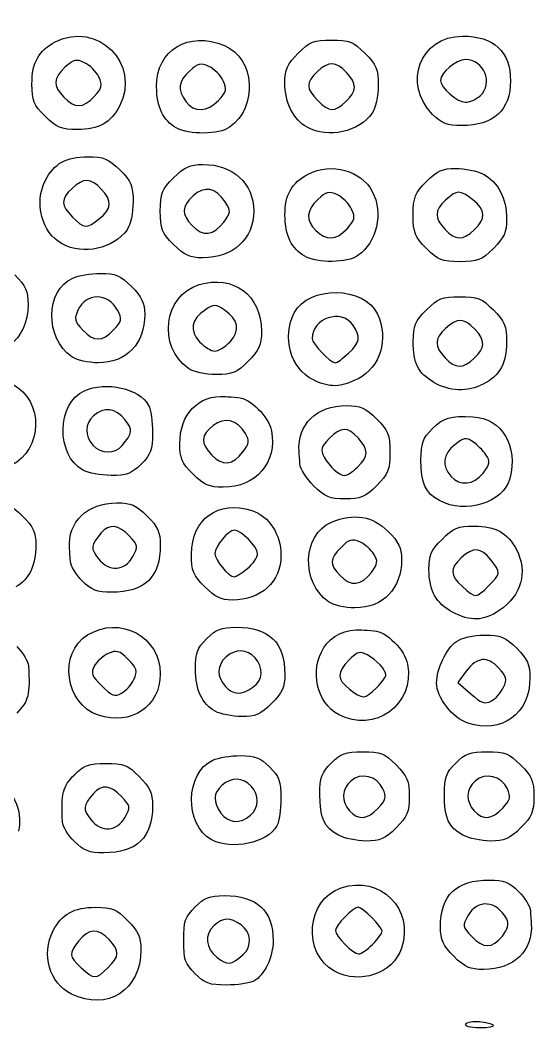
# Model space of a CAD drawing. Extents: x -1 to 2559, y 1 to 1442.
# Drawn here: x 820.1 to 996.1, y 2.7 to 348.1 of the extents above; entities that cross this region are included whole.
import ezdxf

# ---------------------------------------------------------------- set-up
doc = ezdxf.new("R2010")
doc.units = 0
doc.layers.get('0').update_dxf_attribs({"linetype": 'CONTINUOUS'})
doc.layers.add('IMAGE', color=7, linetype='CONTINUOUS')

# ---------------------------------------------------------------- blocks, each defined once
blk = doc.blocks.new('wave')
at = {"layer": 'IMAGE', "color": 7}
for points in [[(-57.45, -1287.96), (-57.45, -1287.96)], [(74.79, -1287.74), (74.79, -1287.74)], [(-14.78, -1289.3), (-14.78, -1289.3)], [(28.81, -1289.72), (28.81, -1289.72)], [(-74.24, -1294.75), (-74.24, -1294.75)], [(58.53, -1294.12), (58.53, -1294.12)], [(-29.29, -1298.76), (-29.29, -1298.76)], [(15.58, -1298.53), (15.58, -1298.53)], [(-55.62, -1329.85), (-55.62, -1329.85)], [(-13.03, -1331.03), (-13.03, -1331.03)], [(29.22, -1333.3), (29.22, -1333.3)], [(72.81, -1333.72), (72.81, -1333.72)], [(-68.42, -1338.53), (-68.42, -1338.53)], [(-30.24, -1338.75), (-30.24, -1338.75)], [(56.43, -1340.08), (56.43, -1340.08)], [(14.71, -1342.76), (14.71, -1342.76)], [(-10.88, -1372.06), (-10.88, -1372.06)], [(-65.15, -1377.2), (-65.15, -1377.2)], [(29.7, -1376.01), (29.7, -1376.01)], [(72.81, -1377.72), (72.81, -1377.72)], [(-25.15, -1381.2), (-25.15, -1381.2)], [(17.49, -1385.05), (17.49, -1385.05)], [(58.98, -1386.02), (58.98, -1386.02)], [(-47.85, -1407.62), (-47.85, -1407.62)], [(-6.45, -1409.8), (-6.45, -1409.8)], [(-61.29, -1416.09), (-61.29, -1416.09)], [(32.81, -1415.05), (32.81, -1415.05)], [(-23.57, -1417.42), (-23.57, -1417.42)], [(75.82, -1417.07), (75.82, -1417.07)], [(17.76, -1421.42), (17.76, -1421.42)], [(60.93, -1426.54), (60.93, -1426.54)], [(-44.18, -1445.69), (-44.18, -1445.69)], [(-4.95, -1449.85), (-4.95, -1449.85)], [(-61.54, -1454.05), (-61.54, -1454.05)], [(37.55, -1451.13), (37.55, -1451.13)], [(-19.57, -1456.08), (-19.57, -1456.08)], [(77.71, -1455.77), (77.71, -1455.77)], [(22.85, -1461.2), (22.85, -1461.2)], [(65.39, -1464.77), (65.39, -1464.77)], [(-43.8, -1487.81), (-43.8, -1487.81)], [(-3.07, -1490.54), (-3.07, -1490.54)], [(39.29, -1490.68), (39.29, -1490.68)], [(82.85, -1490.52), (82.85, -1490.52)], [(-15.96, -1498.76), (-15.96, -1498.76)], [(-55.98, -1500.13), (-55.98, -1500.13)], [(26.25, -1499.86), (26.25, -1499.86)], [(70.61, -1502.8), (70.61, -1502.8)], [(39.88, -1531.96), (39.88, -1531.96)], [(82.55, -1531.96), (82.55, -1531.96)], [(-46.85, -1535.02), (-46.85, -1535.02)], [(-3.88, -1534.41), (-3.88, -1534.41)], [(-64.21, -1543.39), (-64.21, -1543.39)], [(-17.29, -1542.76), (-17.29, -1542.76)], [(26.26, -1541.2), (26.26, -1541.2)], [(68.93, -1541.2), (68.93, -1541.2)], [(37.96, -1578.68), (37.96, -1578.68)], [(65.76, -1582.75), (65.76, -1582.75)], [(-22.87, -1588.72), (-22.87, -1588.72)], [(24.91, -1587.86), (24.91, -1587.86)], [(-65.17, -1595.72), (-65.17, -1595.72)]]:
    blk.add_lwpolyline(points, close=True, dxfattribs=at)
for points in [[(-50.77, -1367.96), (-50.77, -1367.95)], [(70.03, -1485.05), (67.23, -1488.83), (71.61, -1492.74)], [(82.44, -1575.81), (82.44, -1575.81)], [(-6.44, -1582.21), (-6.44, -1582.21)], [(-52.71, -1586.68), (-52.71, -1586.68)], [(69.88, -1605.99), (69.88, -1605.99)]]:
    blk.add_lwpolyline(points, dxfattribs=at)
for points in [[(-70.76, -1269.27), (-56.31, -1261.8), (-41.29, -1276.82), (-48.76, -1291.27)], [(-36.06, -1284.58), (-36.15, -1272.06), (-25.11, -1265.37), (-12.82, -1270.51)], [(58.53, -1294.12), (48.06, -1283.65), (54.28, -1267.28), (68.73, -1267.28)], [(68.73, -1267.28), (79.54, -1267.28), (85.23, -1272.57), (85.23, -1282.62)], [(-78.77, -1283.71), (-78.77, -1276.37), (-76.47, -1272.23), (-70.76, -1269.27)], [(-12.82, -1270.51), (-2.26, -1274.92), (-1.21, -1291.63), (-11.06, -1298.53)], [(12.43, -1273.15), (16.42, -1269.16), (17.79, -1268.62), (23.9, -1268.62)], [(23.9, -1268.62), (30, -1268.62), (31.37, -1269.16), (35.36, -1273.15)], [(7.9, -1283.22), (7.9, -1278.7), (8.73, -1276.85), (12.43, -1273.15)], [(35.36, -1273.15), (39.28, -1277.07), (39.9, -1278.57), (39.9, -1284.19)], [(-67.45, -1277.96), (-71.53, -1281.79), (-71.63, -1284.2), (-67.87, -1288.2)], [(-60.76, -1276.38), (-63.66, -1275.05), (-64.59, -1275.27), (-67.45, -1277.96)], [(-55.86, -1281.28), (-56.71, -1279.42), (-58.91, -1277.22), (-60.76, -1276.38)], [(-18.1, -1277.71), (-21, -1276.39), (-21.92, -1276.61), (-24.78, -1279.29)], [(-13.2, -1282.61), (-14.04, -1280.76), (-16.25, -1278.55), (-18.1, -1277.71)], [(29, -1279.7), (25.38, -1275.85), (22.93, -1275.81), (18.98, -1279.51)], [(69.74, -1275.28), (66.7, -1275.28), (61.23, -1279.89), (61.23, -1282.45)], [(74.79, -1287.74), (79.51, -1283.47), (76.19, -1275.28), (69.74, -1275.28)], [(-57.45, -1287.96), (-54.76, -1285.1), (-54.54, -1284.18), (-55.86, -1281.28)], [(-24.78, -1279.29), (-28.62, -1282.9), (-28.94, -1285.5), (-26.03, -1289.65)], [(18.98, -1279.51), (15.06, -1283.2), (15.09, -1285.27), (19.17, -1289.34)], [(28.81, -1289.72), (32.66, -1286.1), (32.7, -1283.65), (29, -1279.7)], [(-74.24, -1294.75), (-78.15, -1290.83), (-78.77, -1289.33), (-78.77, -1283.71)], [(-29.29, -1298.76), (-33.77, -1296.27), (-36, -1291.6), (-36.06, -1284.58)], [(-14.78, -1289.3), (-12.09, -1286.43), (-11.88, -1285.51), (-13.2, -1282.61)], [(15.58, -1298.53), (10.82, -1295.95), (7.9, -1290.12), (7.9, -1283.22)], [(39.9, -1284.19), (39.9, -1287.92), (39.01, -1291.95), (37.82, -1293.66)], [(61.23, -1282.45), (61.23, -1284.86), (66.98, -1289.95), (69.69, -1289.95)], [(85.23, -1282.62), (85.23, -1292.73), (79.55, -1297.95), (68.53, -1297.95)], [(-67.87, -1288.2), (-64.15, -1292.16), (-61.33, -1292.1), (-57.45, -1287.96)], [(69.69, -1289.95), (71.16, -1289.95), (73.45, -1288.96), (74.79, -1287.74)], [(-48.76, -1291.27), (-51.72, -1296.99), (-55.86, -1299.28), (-63.2, -1299.28)], [(-26.03, -1289.65), (-23.29, -1293.56), (-18.65, -1293.41), (-14.78, -1289.3)], [(19.17, -1289.34), (23.19, -1293.37), (24.86, -1293.43), (28.81, -1289.72)], [(-63.2, -1299.28), (-68.82, -1299.28), (-70.32, -1298.67), (-74.24, -1294.75)], [(37.82, -1293.66), (33.24, -1300.2), (22.85, -1302.47), (15.58, -1298.53)], [(68.53, -1297.95), (63.51, -1297.95), (61.64, -1297.23), (58.53, -1294.12)], [(-11.06, -1298.53), (-14.67, -1301.06), (-24.9, -1301.19), (-29.29, -1298.76)], [(-74.11, -1316.63), (-71.15, -1310.91), (-67.02, -1308.62), (-59.67, -1308.62)], [(-59.67, -1308.62), (-54.06, -1308.62), (-52.55, -1309.23), (-48.64, -1313.15)], [(-30.24, -1315.82), (-26.54, -1312.12), (-24.69, -1311.28), (-20.17, -1311.28)], [(-20.17, -1311.28), (-9.82, -1311.28), (-2.77, -1317.77), (-2.77, -1327.28)], [(15.91, -1314.61), (23.84, -1310.51), (34.11, -1313.29), (37.87, -1320.57)], [(56.43, -1317.15), (60.13, -1313.45), (61.98, -1312.62), (66.5, -1312.62)], [(66.5, -1312.62), (69.54, -1312.62), (73.79, -1313.53), (75.94, -1314.64)], [(-55, -1319.7), (-58.62, -1315.85), (-61.07, -1315.81), (-65.02, -1319.51)], [(-48.64, -1313.15), (-44.72, -1317.07), (-44.1, -1318.57), (-44.1, -1324.19)], [(-34.77, -1327.28), (-34.77, -1321.18), (-34.23, -1319.81), (-30.24, -1315.82)], [(7.94, -1328.58), (7.89, -1321.72), (10.29, -1317.52), (15.91, -1314.61)], [(75.94, -1314.64), (80.92, -1317.21), (83.9, -1322.96), (83.9, -1330.02)], [(-68.42, -1338.53), (-75.47, -1334.7), (-78.14, -1324.42), (-74.11, -1316.63)], [(-65.02, -1319.51), (-68.94, -1323.2), (-68.91, -1325.27), (-64.83, -1329.34)], [(-55.62, -1329.85), (-51.34, -1326.49), (-51.18, -1323.77), (-55, -1319.7)], [(-12.53, -1324.13), (-15.77, -1319.19), (-19.71, -1318.45), (-23.55, -1322.06)], [(51.9, -1328.62), (51.9, -1322.51), (52.44, -1321.14), (56.43, -1317.15)], [(-23.55, -1322.06), (-27.54, -1325.81), (-27.61, -1328.22), (-23.82, -1332.25)], [(25.9, -1321.71), (23, -1320.39), (22.08, -1320.61), (19.22, -1323.29)], [(30.8, -1326.61), (29.96, -1324.76), (27.75, -1322.55), (25.9, -1321.71)], [(37.87, -1320.57), (41.72, -1328.01), (39.49, -1337.95), (32.94, -1342.53)], [(72.38, -1323.38), (67.97, -1319.91), (66.81, -1319.92), (62.98, -1323.51)], [(-44.1, -1324.19), (-44.1, -1327.92), (-44.99, -1331.95), (-46.18, -1333.66)], [(-13.03, -1331.03), (-10.53, -1327.66), (-10.5, -1327.23), (-12.53, -1324.13)], [(19.22, -1323.29), (15.2, -1327.07), (15, -1330.38), (18.56, -1333.95)], [(29.22, -1333.3), (31.91, -1330.43), (32.12, -1329.51), (30.8, -1326.61)], [(62.98, -1323.51), (59.14, -1327.13), (59.09, -1329.59), (62.8, -1333.53)], [(72.81, -1333.72), (76.84, -1329.93), (76.71, -1326.78), (72.38, -1323.38)], [(-64.83, -1329.34), (-60.85, -1333.32), (-60.08, -1333.36), (-55.62, -1329.85)], [(-30.24, -1338.75), (-34.23, -1334.76), (-34.77, -1333.39), (-34.77, -1327.28)], [(-2.77, -1327.28), (-2.77, -1336.8), (-9.82, -1343.28), (-20.17, -1343.28)], [(14.71, -1342.76), (10.23, -1340.27), (8, -1335.6), (7.94, -1328.58)], [(56.43, -1340.08), (52.44, -1336.09), (51.9, -1334.72), (51.9, -1328.62)], [(83.9, -1330.02), (83.9, -1334.53), (83.06, -1336.38), (79.36, -1340.08)], [(-23.82, -1332.25), (-20.17, -1336.14), (-16.53, -1335.72), (-13.03, -1331.03)], [(18.56, -1333.95), (22.13, -1337.51), (25.45, -1337.31), (29.22, -1333.3)], [(62.8, -1333.53), (66.41, -1337.38), (68.87, -1337.42), (72.81, -1333.72)], [(-46.18, -1333.66), (-50.76, -1340.2), (-61.15, -1342.47), (-68.42, -1338.53)], [(-20.17, -1343.28), (-24.69, -1343.28), (-26.54, -1342.45), (-30.24, -1338.75)], [(67.9, -1344.62), (61.79, -1344.62), (60.42, -1344.08), (56.43, -1340.08)], [(79.36, -1340.08), (75.37, -1344.08), (74, -1344.62), (67.9, -1344.62)], [(32.94, -1342.53), (29.33, -1345.06), (19.1, -1345.19), (14.71, -1342.76)], [(-84.64, -1349.15), (-80.94, -1352.85), (-80.1, -1354.7), (-80.1, -1359.22)], [(-65.15, -1377.2), (-74.37, -1370.74), (-74.16, -1354.47), (-64.81, -1350.21)], [(-64.81, -1350.21), (-62.88, -1349.33), (-58.58, -1348.62), (-55.24, -1348.62)], [(-55.24, -1348.62), (-50.11, -1348.62), (-48.46, -1349.32), (-44.64, -1353.15)], [(-21.5, -1352.48), (-9.74, -1348.95), (-0.12, -1356.12), (-0.11, -1368.42)], [(-44.64, -1353.15), (-41.14, -1356.65), (-40.1, -1358.79), (-40.1, -1362.55)], [(-25.15, -1381.2), (-35.85, -1373.7), (-33.62, -1356.11), (-21.5, -1352.48)], [(11.13, -1362.14), (16.03, -1352.67), (35.26, -1352.96), (39.64, -1362.58)], [(-49.45, -1361.25), (-52.71, -1355.16), (-60.22, -1355.16), (-63, -1361.26)], [(56.43, -1361.15), (60.42, -1357.16), (61.79, -1356.62), (67.9, -1356.62)], [(67.9, -1356.62), (74, -1356.62), (75.37, -1357.16), (79.36, -1361.15)], [(-80.1, -1359.22), (-80.1, -1371.74), (-89.58, -1378.7), (-101.31, -1374.8)], [(-19.34, -1361.09), (-24.2, -1364.28), (-24.92, -1368.24), (-21.33, -1372.06)], [(-12.87, -1361.09), (-15.82, -1359.16), (-16.38, -1359.16), (-19.34, -1361.09)], [(-10.88, -1372.06), (-7.29, -1368.24), (-8.01, -1364.28), (-12.87, -1361.09)], [(31.15, -1366.25), (27.22, -1360.63), (17.23, -1364.02), (17.23, -1370.98)], [(51.9, -1371.9), (51.9, -1366.61), (52.57, -1365.01), (56.43, -1361.15)], [(79.36, -1361.15), (83.28, -1365.07), (83.9, -1366.57), (83.9, -1372.19)], [(-63, -1361.26), (-64.33, -1364.18), (-64.12, -1365.1), (-61.42, -1367.97)], [(-40.1, -1362.55), (-40.1, -1372.78), (-46.32, -1379.28), (-56.1, -1379.28)], [(-50.77, -1367.95), (-47.95, -1364.95), (-47.82, -1364.3), (-49.45, -1361.25)], [(17.49, -1385.05), (9.85, -1381.28), (6.84, -1370.44), (11.13, -1362.14)], [(39.64, -1362.58), (43.55, -1371.17), (40.66, -1380.82), (33.02, -1384.72)], [(73, -1367.7), (69.38, -1363.85), (66.93, -1363.81), (62.98, -1367.51)], [(-61.42, -1367.97), (-57.48, -1372.16), (-54.72, -1372.16), (-50.77, -1367.96)], [(29.7, -1376.01), (33.77, -1372.25), (34.05, -1370.37), (31.15, -1366.25)], [(62.98, -1367.51), (59.14, -1371.13), (59.09, -1373.59), (62.8, -1377.53)], [(72.81, -1377.72), (76.66, -1374.1), (76.7, -1371.65), (73, -1367.7)], [(-0.11, -1368.42), (-0.11, -1373.24), (-0.87, -1374.98), (-4.64, -1378.75)], [(17.23, -1370.98), (17.23, -1372.77), (23.5, -1379.28), (25.23, -1379.28)], [(-21.33, -1372.06), (-19.67, -1373.83), (-17.31, -1375.28), (-16.1, -1375.28)], [(-16.1, -1375.28), (-14.89, -1375.28), (-12.54, -1373.83), (-10.88, -1372.06)], [(58.98, -1386.02), (53.47, -1382.65), (51.9, -1379.52), (51.9, -1371.9)], [(83.9, -1372.19), (83.9, -1379.53), (81.6, -1383.67), (75.88, -1386.62)], [(-56.1, -1379.28), (-59.45, -1379.28), (-63.51, -1378.35), (-65.15, -1377.2)], [(25.23, -1379.28), (25.75, -1379.28), (27.76, -1377.81), (29.7, -1376.01)], [(62.8, -1377.53), (66.41, -1381.38), (68.87, -1381.42), (72.81, -1377.72)], [(-15.67, -1383.28), (-19.41, -1383.28), (-23.44, -1382.4), (-25.15, -1381.2)], [(-4.64, -1378.75), (-8.55, -1382.67), (-10.06, -1383.28), (-15.67, -1383.28)], [(33.02, -1384.72), (26.93, -1387.83), (23.28, -1387.91), (17.49, -1385.05)], [(-85.39, -1386.64), (-74.63, -1392.2), (-74.95, -1409.23), (-85.91, -1414.44)], [(-60.81, -1388.88), (-53.36, -1385.48), (-41.91, -1388.08), (-38.81, -1393.88)], [(75.88, -1386.62), (70.61, -1389.35), (64.06, -1389.11), (58.98, -1386.02)], [(-61.29, -1416.09), (-70.59, -1410.93), (-70.27, -1393.19), (-60.81, -1388.88)], [(-28.1, -1407.08), (-28.09, -1396.87), (-21.64, -1390.18), (-12.44, -1390.83)], [(-12.44, -1390.83), (-11.52, -1390.9), (-9.62, -1391.02), (-8.21, -1391.12)], [(-8.21, -1391.12), (-3.95, -1391.39), (2.4, -1397.72), (3.32, -1402.61)], [(-46.89, -1398.77), (-50.03, -1394.78), (-54.13, -1394.29), (-57.67, -1397.49)], [(-38.81, -1393.88), (-38.05, -1395.29), (-37.44, -1399.53), (-37.44, -1403.3)], [(12.78, -1409.62), (12.13, -1400.41), (18.82, -1393.96), (29.03, -1393.95)], [(29.03, -1393.95), (33.85, -1393.95), (35.59, -1394.71), (39.36, -1398.48)], [(-57.67, -1397.49), (-60.7, -1400.23), (-60.79, -1404.31), (-57.9, -1407.51)], [(-47.85, -1407.62), (-44.23, -1403.4), (-44.11, -1402.3), (-46.89, -1398.77)], [(-5.57, -1403.56), (-8.57, -1398.76), (-12.77, -1397.71), (-16.68, -1400.78)], [(39.36, -1398.48), (43.36, -1402.48), (43.9, -1403.84), (43.9, -1409.95)], [(58.46, -1401.85), (62.26, -1398.04), (64.6, -1397.36), (72.35, -1397.78)], [(72.35, -1397.78), (82.36, -1398.32), (87.98, -1407.77), (84.97, -1419)], [(-16.68, -1400.78), (-20.88, -1404.09), (-21.01, -1406.82), (-17.15, -1410.92)], [(3.32, -1402.61), (5.34, -1413.4), (-1.96, -1421.93), (-13.24, -1421.94)], [(33, -1405.04), (29.3, -1401.1), (27.24, -1401.15), (23.12, -1405.27)], [(54.56, -1412.6), (54.56, -1406.8), (55.16, -1405.14), (58.46, -1401.85)], [(-37.44, -1403.3), (-37.44, -1409.1), (-38.04, -1410.75), (-41.33, -1414.05)], [(-6.45, -1409.8), (-4.24, -1406.83), (-4.11, -1405.9), (-5.57, -1403.56)], [(23.12, -1405.27), (20.24, -1408.15), (20.01, -1409), (21.4, -1411.61)], [(32.81, -1415.05), (36.66, -1411.44), (36.7, -1408.98), (33, -1405.04)], [(72.34, -1406.36), (70, -1404.8), (69.18, -1404.94), (66.11, -1407.36)], [(-57.9, -1407.51), (-55.11, -1410.59), (-50.45, -1410.64), (-47.85, -1407.62)], [(-23.57, -1417.42), (-27.34, -1413.65), (-28.1, -1411.9), (-28.1, -1407.08)], [(66.11, -1407.36), (62.06, -1410.54), (61.56, -1414.63), (64.77, -1418.18)], [(76.82, -1410.84), (75.84, -1409.36), (73.82, -1407.34), (72.34, -1406.36)], [(-17.15, -1410.92), (-13.53, -1414.78), (-9.86, -1414.39), (-6.45, -1409.8)], [(13.06, -1414.08), (12.97, -1412.54), (12.84, -1410.53), (12.78, -1409.62)], [(21.4, -1411.61), (23.13, -1414.86), (26.48, -1417.84), (28.48, -1417.91)], [(43.9, -1409.95), (43.9, -1416.06), (43.36, -1417.42), (39.36, -1421.42)], [(60.93, -1426.54), (56.01, -1423.87), (54.56, -1420.71), (54.56, -1412.6)], [(75.82, -1417.07), (78.24, -1414), (78.38, -1413.18), (76.82, -1410.84)], [(-51.67, -1417.9), (-55.21, -1417.88), (-59.54, -1417.06), (-61.29, -1416.09)], [(-41.33, -1414.05), (-44.59, -1417.3), (-46.3, -1417.94), (-51.67, -1417.9)], [(17.76, -1421.42), (15.27, -1418.92), (13.15, -1415.62), (13.06, -1414.08)], [(28.48, -1417.91), (29.16, -1417.93), (31.11, -1416.64), (32.81, -1415.05)], [(-13.24, -1421.94), (-18.06, -1421.94), (-19.8, -1421.18), (-23.57, -1417.42)], [(84.97, -1419), (82.75, -1427.28), (69.79, -1431.34), (60.93, -1426.54)], [(64.77, -1418.18), (67.93, -1421.66), (72.58, -1421.2), (75.82, -1417.07)], [(28.56, -1425.95), (23.21, -1425.95), (21.63, -1425.29), (17.76, -1421.42)], [(39.36, -1421.42), (35.49, -1425.29), (33.91, -1425.95), (28.56, -1425.95)], [(-24.1, -1444.85), (-24.1, -1432.86), (-14.83, -1426.19), (-3.42, -1429.95)], [(-92.04, -1427.28), (-87.52, -1427.28), (-85.67, -1428.12), (-81.97, -1431.82)], [(-65.89, -1442.95), (-66.54, -1433.74), (-59.85, -1427.3), (-49.64, -1427.29)], [(-49.64, -1427.29), (-44.82, -1427.29), (-43.07, -1428.05), (-39.3, -1431.82)], [(-3.42, -1429.95), (2.6, -1431.94), (6.55, -1438.03), (6.56, -1445.32)], [(-81.97, -1431.82), (-78.31, -1435.48), (-77.44, -1437.39), (-77.44, -1441.75)], [(-39.3, -1431.82), (-35.64, -1435.48), (-34.77, -1437.39), (-34.77, -1441.75)], [(23.87, -1433.96), (31.71, -1430.71), (37.95, -1431.73), (43.36, -1437.15)], [(-45.37, -1438.69), (-49.11, -1434.71), (-52.23, -1434.36), (-55.03, -1437.62)], [(-9.37, -1436.62), (-11.38, -1436.62), (-16.1, -1442.22), (-16.1, -1444.62)], [(-1.44, -1444.62), (-1.44, -1442.38), (-7.15, -1436.62), (-9.37, -1436.62)], [(22.85, -1461.2), (13.3, -1454.51), (13.91, -1438.09), (23.87, -1433.96)], [(43.36, -1437.15), (46.86, -1440.65), (47.9, -1442.79), (47.9, -1446.55)], [(61.76, -1439.82), (65.68, -1435.9), (67.18, -1435.28), (72.8, -1435.28)], [(72.8, -1435.28), (80.14, -1435.28), (84.28, -1437.58), (87.24, -1443.3)], [(-55.03, -1437.62), (-58.65, -1441.84), (-58.76, -1442.93), (-55.93, -1446.53)], [(-44.18, -1445.69), (-42.3, -1442.32), (-42.37, -1441.88), (-45.37, -1438.69)], [(33.57, -1440.71), (30.94, -1439.51), (29.92, -1439.8), (27.17, -1442.56)], [(57.28, -1450.15), (57.24, -1445.3), (57.97, -1443.61), (61.76, -1439.82)], [(-77.44, -1441.75), (-77.44, -1448.85), (-79.77, -1453.71), (-84.3, -1456.05)], [(-65.6, -1447.39), (-65.7, -1445.86), (-65.82, -1443.87), (-65.89, -1442.95)], [(-34.77, -1441.75), (-34.77, -1452.76), (-40.12, -1457.95), (-51.47, -1457.95)], [(27.17, -1442.56), (23.14, -1446.59), (23.08, -1448.24), (26.85, -1452.25)], [(38.43, -1444.89), (37.48, -1443.38), (35.3, -1441.5), (33.57, -1440.71)], [(78.47, -1446.8), (75.11, -1442.52), (72.38, -1442.36), (68.32, -1446.18)], [(87.24, -1443.3), (91.26, -1451.08), (89.02, -1459.07), (81.35, -1464.24)], [(-61.54, -1454.05), (-63.68, -1451.91), (-65.51, -1448.91), (-65.6, -1447.39)], [(-55.93, -1446.53), (-52.31, -1451.13), (-47.01, -1450.75), (-44.18, -1445.69)], [(-19.57, -1456.08), (-23.52, -1452.13), (-24.1, -1450.69), (-24.1, -1444.85)], [(-16.1, -1444.62), (-16.1, -1447.01), (-11.38, -1452.62), (-9.37, -1452.62)], [(6.56, -1445.32), (6.57, -1454.39), (-0.24, -1460.62), (-10.17, -1460.62)], [(-4.95, -1449.85), (-3.02, -1448.33), (-1.44, -1445.98), (-1.44, -1444.62)], [(47.9, -1446.55), (47.9, -1456.78), (41.68, -1463.28), (31.9, -1463.28)], [(37.55, -1451.13), (39.76, -1448.16), (39.89, -1447.24), (38.43, -1444.89)], [(68.32, -1446.18), (64.33, -1449.92), (64.42, -1452), (68.76, -1456.01)], [(77.71, -1455.77), (81.95, -1451.54), (81.97, -1451.25), (78.47, -1446.8)], [(-9.37, -1452.62), (-8.87, -1452.62), (-6.88, -1451.37), (-4.95, -1449.85)], [(65.39, -1464.77), (59.68, -1461.73), (57.34, -1457.5), (57.28, -1450.15)], [(-51.47, -1457.95), (-56.51, -1457.95), (-58.35, -1457.24), (-61.54, -1454.05)], [(26.85, -1452.25), (30.47, -1456.11), (34.14, -1455.73), (37.55, -1451.13)], [(-10.17, -1460.62), (-13.93, -1460.62), (-16.07, -1459.58), (-19.57, -1456.08)], [(68.76, -1456.01), (73.15, -1460.08), (73.41, -1460.07), (77.71, -1455.77)], [(31.9, -1463.28), (28.55, -1463.28), (24.49, -1462.35), (22.85, -1461.2)], [(81.35, -1464.24), (75.97, -1467.87), (71.48, -1468.02), (65.39, -1464.77)], [(-59.72, -1472.57), (-48.56, -1465.77), (-34.77, -1473.16), (-34.77, -1485.95)], [(-18.87, -1473.85), (-15.69, -1470.66), (-13.85, -1469.95), (-8.81, -1469.95)], [(-8.81, -1469.95), (2.54, -1469.95), (7.9, -1475.14), (7.9, -1486.15)], [(21.24, -1476.92), (23.7, -1472.87), (28.86, -1470.45), (34.23, -1470.83)], [(34.23, -1470.83), (35.15, -1470.9), (37.05, -1471.02), (38.46, -1471.12)], [(38.46, -1471.12), (42.72, -1471.39), (49.07, -1477.72), (49.98, -1482.61)], [(-55.98, -1500.13), (-67.42, -1496.32), (-69.81, -1478.72), (-59.72, -1472.57)], [(-22.72, -1484.18), (-22.76, -1478.81), (-22.12, -1477.1), (-18.87, -1473.85)], [(59.9, -1489.04), (59.9, -1484.22), (63.24, -1477.22), (66.72, -1474.79)], [(66.72, -1474.79), (68.56, -1473.5), (72.47, -1472.62), (76.33, -1472.62)], [(76.33, -1472.62), (81.94, -1472.62), (83.45, -1473.23), (87.36, -1477.15)], [(-84, -1476.51), (-81.86, -1478.66), (-80.03, -1481.66), (-79.94, -1483.18)], [(-45.8, -1480.98), (-48.86, -1477.92), (-49.75, -1477.66), (-52.63, -1478.97)], [(-2.31, -1480.39), (-5.05, -1477.36), (-9.13, -1477.26), (-12.33, -1480.16)], [(26.25, -1499.86), (18.76, -1495.8), (16.38, -1484.88), (21.24, -1476.92)], [(36.22, -1479.45), (33.61, -1478.06), (32.77, -1478.29), (29.89, -1481.17)], [(87.36, -1477.15), (91.06, -1480.85), (91.9, -1482.7), (91.9, -1487.22)], [(-52.63, -1478.97), (-54.45, -1479.8), (-56.61, -1481.73), (-57.42, -1483.25)], [(-43.8, -1487.81), (-42.48, -1484.92), (-42.74, -1484.04), (-45.8, -1480.98)], [(-12.33, -1480.16), (-15.36, -1482.9), (-15.46, -1486.98), (-12.56, -1490.18)], [(-3.07, -1490.54), (0.44, -1488.08), (0.76, -1483.78), (-2.31, -1480.39)], [(29.89, -1481.17), (25.65, -1485.41), (25.69, -1487.74), (30.08, -1491.19)], [(42.52, -1486.34), (42.45, -1484.51), (39.35, -1481.11), (36.22, -1479.45)], [(81.17, -1483.88), (77.26, -1479.73), (73.71, -1480.1), (70.03, -1485.05)], [(-79.94, -1483.18), (-79.35, -1492.96), (-79.95, -1495.33), (-84, -1499.39)], [(-57.42, -1483.25), (-58.68, -1485.6), (-58.29, -1486.63), (-54.87, -1490.05)], [(-15.96, -1498.76), (-20.51, -1496.23), (-22.67, -1491.58), (-22.72, -1484.18)], [(49.98, -1482.61), (52.57, -1496.42), (38.61, -1506.57), (26.25, -1499.86)], [(82.85, -1490.52), (84.12, -1487.74), (83.87, -1486.76), (81.17, -1483.88)], [(-34.77, -1485.95), (-34.77, -1497.08), (-44.87, -1503.83), (-55.98, -1500.13)], [(-48.07, -1492.6), (-46.55, -1491.78), (-44.63, -1489.63), (-43.8, -1487.81)], [(7.9, -1486.15), (7.9, -1490.51), (7.03, -1492.42), (3.36, -1496.08)], [(39.29, -1490.68), (41.09, -1488.88), (42.54, -1486.93), (42.52, -1486.34)], [(91.9, -1487.22), (91.9, -1499.57), (82.26, -1506.63), (70.61, -1502.8)], [(-54.87, -1490.05), (-51.45, -1493.47), (-50.42, -1493.86), (-48.07, -1492.6)], [(-12.56, -1490.18), (-9.86, -1493.16), (-6.97, -1493.27), (-3.07, -1490.54)], [(30.08, -1491.19), (34.54, -1494.7), (35.31, -1494.66), (39.29, -1490.68)], [(70.61, -1502.8), (65.43, -1501.1), (59.9, -1494), (59.9, -1489.04)], [(78.68, -1495.22), (80.15, -1494.43), (82.03, -1492.32), (82.85, -1490.52)], [(71.61, -1492.74), (75.24, -1495.99), (76.45, -1496.41), (78.68, -1495.22)], [(-6.97, -1500.57), (-10.16, -1500.54), (-14.2, -1499.73), (-15.96, -1498.76)], [(3.36, -1496.08), (-0.43, -1499.87), (-2.12, -1500.61), (-6.97, -1500.57)], [(23.79, -1516.51), (27.1, -1513.21), (28.74, -1512.62), (34.59, -1512.62)], [(34.59, -1512.62), (40.67, -1512.62), (42.04, -1513.16), (46.03, -1517.15)], [(66.46, -1516.51), (69.76, -1513.21), (71.41, -1512.62), (77.26, -1512.62)], [(77.26, -1512.62), (83.33, -1512.62), (84.71, -1513.16), (88.7, -1517.15)], [(-64.21, -1520.51), (-60.9, -1517.21), (-59.26, -1516.62), (-53.41, -1516.62)], [(-53.41, -1516.62), (-47.33, -1516.62), (-45.96, -1517.16), (-41.97, -1521.15)], [(-17.29, -1542.76), (-26.59, -1537.6), (-26.27, -1519.86), (-16.81, -1515.54)], [(-16.81, -1515.54), (-14.88, -1514.67), (-10.59, -1513.95), (-7.27, -1513.95)], [(-7.27, -1513.95), (-2.37, -1513.95), (-0.49, -1514.69), (2.67, -1517.85)], [(19.9, -1527.27), (19.9, -1521.47), (20.5, -1519.81), (23.79, -1516.51)], [(62.56, -1527.27), (62.56, -1521.47), (63.16, -1519.81), (66.46, -1516.51)], [(2.67, -1517.85), (5.96, -1521.14), (6.56, -1522.8), (6.56, -1528.6)], [(41.5, -1525.33), (39.48, -1520.91), (33.94, -1519.56), (30.51, -1522.66)], [(46.03, -1517.15), (49.9, -1521.02), (50.56, -1522.6), (50.56, -1527.95)], [(84.16, -1525.33), (82.15, -1520.91), (76.6, -1519.56), (73.18, -1522.66)], [(88.7, -1517.15), (92.57, -1521.02), (93.23, -1522.6), (93.23, -1527.95)], [(-99.9, -1520.62), (-88.7, -1520.63), (-81.33, -1529.16), (-83.32, -1539.8)], [(-68.27, -1536.72), (-68.86, -1526.94), (-68.27, -1524.57), (-64.21, -1520.51)], [(-41.97, -1521.15), (-38.31, -1524.81), (-37.44, -1526.72), (-37.44, -1531.09)], [(-3.64, -1524.39), (-6.39, -1521.36), (-10.47, -1521.26), (-13.67, -1524.16)], [(30.51, -1522.66), (27.32, -1525.55), (27.16, -1529.59), (30.1, -1532.84)], [(73.18, -1522.66), (69.98, -1525.55), (69.82, -1529.59), (72.77, -1532.84)], [(-57.69, -1526.95), (-61.32, -1531.17), (-61.43, -1532.26), (-58.6, -1535.87)], [(-48.04, -1528.02), (-51.78, -1524.04), (-54.9, -1523.69), (-57.69, -1526.95)], [(-13.67, -1524.16), (-16.65, -1526.86), (-16.76, -1529.75), (-14.03, -1533.65)], [(-3.88, -1534.41), (-0.84, -1531.67), (-0.75, -1527.59), (-3.64, -1524.39)], [(39.88, -1531.96), (42.55, -1529.12), (42.79, -1528.16), (41.5, -1525.33)], [(82.55, -1531.96), (85.22, -1529.12), (85.45, -1528.16), (84.16, -1525.33)], [(-46.85, -1535.02), (-44.96, -1531.66), (-45.04, -1531.21), (-48.04, -1528.02)], [(6.56, -1528.6), (6.56, -1532.37), (5.95, -1536.61), (5.19, -1538.02)], [(26.26, -1541.2), (21.34, -1538.53), (19.9, -1535.37), (19.9, -1527.27)], [(50.56, -1527.95), (50.56, -1533.3), (49.9, -1534.88), (46.03, -1538.75)], [(68.93, -1541.2), (64.01, -1538.53), (62.56, -1535.37), (62.56, -1527.27)], [(93.23, -1527.95), (93.23, -1533.3), (92.57, -1534.88), (88.7, -1538.75)], [(-37.44, -1531.09), (-37.44, -1542.09), (-42.79, -1547.28), (-54.14, -1547.28)], [(-14.03, -1533.65), (-11.57, -1537.16), (-7.27, -1537.48), (-3.88, -1534.41)], [(30.1, -1532.84), (33.12, -1536.18), (36.18, -1535.9), (39.88, -1531.96)], [(72.77, -1532.84), (75.79, -1536.18), (78.85, -1535.9), (82.55, -1531.96)], [(-64.21, -1543.39), (-66.35, -1541.24), (-68.18, -1538.24), (-68.27, -1536.72)], [(-58.6, -1535.87), (-54.98, -1540.47), (-49.67, -1540.08), (-46.85, -1535.02)], [(5.19, -1538.02), (2.03, -1543.92), (-10.44, -1546.55), (-17.29, -1542.76)], [(46.03, -1538.75), (42.23, -1542.54), (40.55, -1543.27), (35.7, -1543.23)], [(88.7, -1538.75), (84.9, -1542.54), (83.22, -1543.27), (78.36, -1543.23)], [(-54.14, -1547.28), (-59.18, -1547.28), (-61.02, -1546.57), (-64.21, -1543.39)], [(35.7, -1543.23), (32.51, -1543.2), (28.26, -1542.29), (26.26, -1541.2)], [(78.36, -1543.23), (75.17, -1543.2), (70.93, -1542.29), (68.93, -1541.2)], [(27.21, -1559.29), (40.69, -1554.84), (52.35, -1566.47), (47.9, -1579.93)], [(61.23, -1572.68), (61.23, -1561.76), (66.62, -1556.62), (78.06, -1556.62)], [(78.06, -1556.62), (82.96, -1556.62), (84.84, -1557.35), (88, -1560.51)], [(24.91, -1587.86), (13.78, -1581.82), (15.28, -1563.23), (27.21, -1559.29)], [(88, -1560.51), (90.14, -1562.66), (91.97, -1565.66), (92.06, -1567.18)], [(-22.87, -1565.85), (-19.69, -1562.66), (-17.85, -1561.95), (-12.81, -1561.95)], [(-12.81, -1561.95), (-1.74, -1561.95), (3.9, -1567.16), (3.9, -1577.41)], [(83.94, -1570.03), (80.48, -1563.57), (73.93, -1563), (70.64, -1568.88)], [(-71.44, -1573.96), (-68.49, -1568.25), (-64.35, -1565.95), (-57.01, -1565.95)], [(-57.01, -1565.95), (-51.39, -1565.95), (-49.89, -1566.57), (-45.97, -1570.48)], [(-26.77, -1577.28), (-26.77, -1570.73), (-26.26, -1569.24), (-22.87, -1565.85)], [(32.99, -1565.95), (31.28, -1565.95), (25.23, -1572.19), (25.23, -1573.95)], [(41.23, -1574.19), (41.23, -1572.62), (34.56, -1565.95), (32.99, -1565.95)], [(92.06, -1567.18), (92.16, -1568.7), (92.28, -1570.7), (92.35, -1571.62)], [(-45.97, -1570.48), (-42.27, -1574.18), (-41.44, -1576.03), (-41.44, -1580.55)], [(-7.07, -1572.02), (-10.86, -1569.37), (-13.29, -1569.4), (-16.33, -1572.16)], [(70.64, -1568.88), (68.76, -1572.24), (68.83, -1572.69), (71.83, -1575.88)], [(92.35, -1571.62), (93, -1580.82), (86.31, -1587.27), (76.1, -1587.28)], [(82.44, -1575.81), (84.41, -1573.3), (84.83, -1571.69), (83.94, -1570.03)], [(-65.17, -1595.72), (-72.83, -1591.94), (-75.66, -1582.12), (-71.44, -1573.96)], [(-52.34, -1577.04), (-56.12, -1573), (-59.27, -1573.13), (-62.67, -1577.46)], [(-16.33, -1572.16), (-19.8, -1575.29), (-19.35, -1579.96), (-15.28, -1583.17)], [(-6.44, -1582.21), (-3.21, -1579.44), (-3.52, -1574.51), (-7.07, -1572.02)], [(25.23, -1573.95), (25.23, -1575.84), (31.34, -1581.95), (33.23, -1581.95)], [(37.96, -1578.68), (39.76, -1576.88), (41.23, -1574.86), (41.23, -1574.19)], [(65.76, -1582.75), (62.06, -1579.05), (61.23, -1577.2), (61.23, -1572.68)], [(-62.67, -1577.46), (-66.22, -1581.97), (-66.16, -1582.74), (-61.91, -1586.68)], [(-52.71, -1586.68), (-48.69, -1582.65), (-48.62, -1580.99), (-52.34, -1577.04)], [(-22.87, -1588.72), (-26.26, -1585.33), (-26.77, -1583.84), (-26.77, -1577.28)], [(3.9, -1577.41), (3.9, -1582.98), (0.86, -1589.34), (-2.7, -1591.24)], [(33.23, -1581.95), (34.03, -1581.95), (36.16, -1580.48), (37.96, -1578.68)], [(71.83, -1575.88), (75.9, -1580.21), (78.99, -1580.19), (82.44, -1575.81)], [(-41.44, -1580.55), (-41.44, -1594.37), (-52.96, -1601.74), (-65.17, -1595.72)], [(-15.28, -1583.17), (-11.75, -1585.94), (-10.65, -1585.82), (-6.44, -1582.21)], [(47.9, -1579.93), (45.02, -1588.65), (33.62, -1592.59), (24.91, -1587.86)], [(76.1, -1587.28), (71.27, -1587.28), (69.53, -1586.52), (65.76, -1582.75)], [(-61.91, -1586.68), (-57.53, -1590.74), (-56.77, -1590.74), (-52.71, -1586.68)], [(-12.12, -1592.62), (-17.92, -1592.62), (-19.58, -1592.02), (-22.87, -1588.72)], [(-2.7, -1591.24), (-4.11, -1592), (-8.35, -1592.62), (-12.12, -1592.62)], [(74.71, -1607.29), (71.39, -1607.29), (69.4, -1606.75), (69.88, -1605.99)], [(69.88, -1605.99), (70.32, -1605.27), (72.48, -1604.89), (74.68, -1605.15)], [(74.68, -1605.15), (80.93, -1605.88), (80.95, -1607.29), (74.71, -1607.29)]]:
    blk.add_open_spline(points, degree=3, dxfattribs=at)

msp = doc.modelspace()

# ---------------------------------------------------------------- block references
at = {"linetype": 'Continuous'}
msp.add_blockref('wave', (902.91, 1609.95), dxfattribs=at)

doc.saveas('drawing.dxf')
